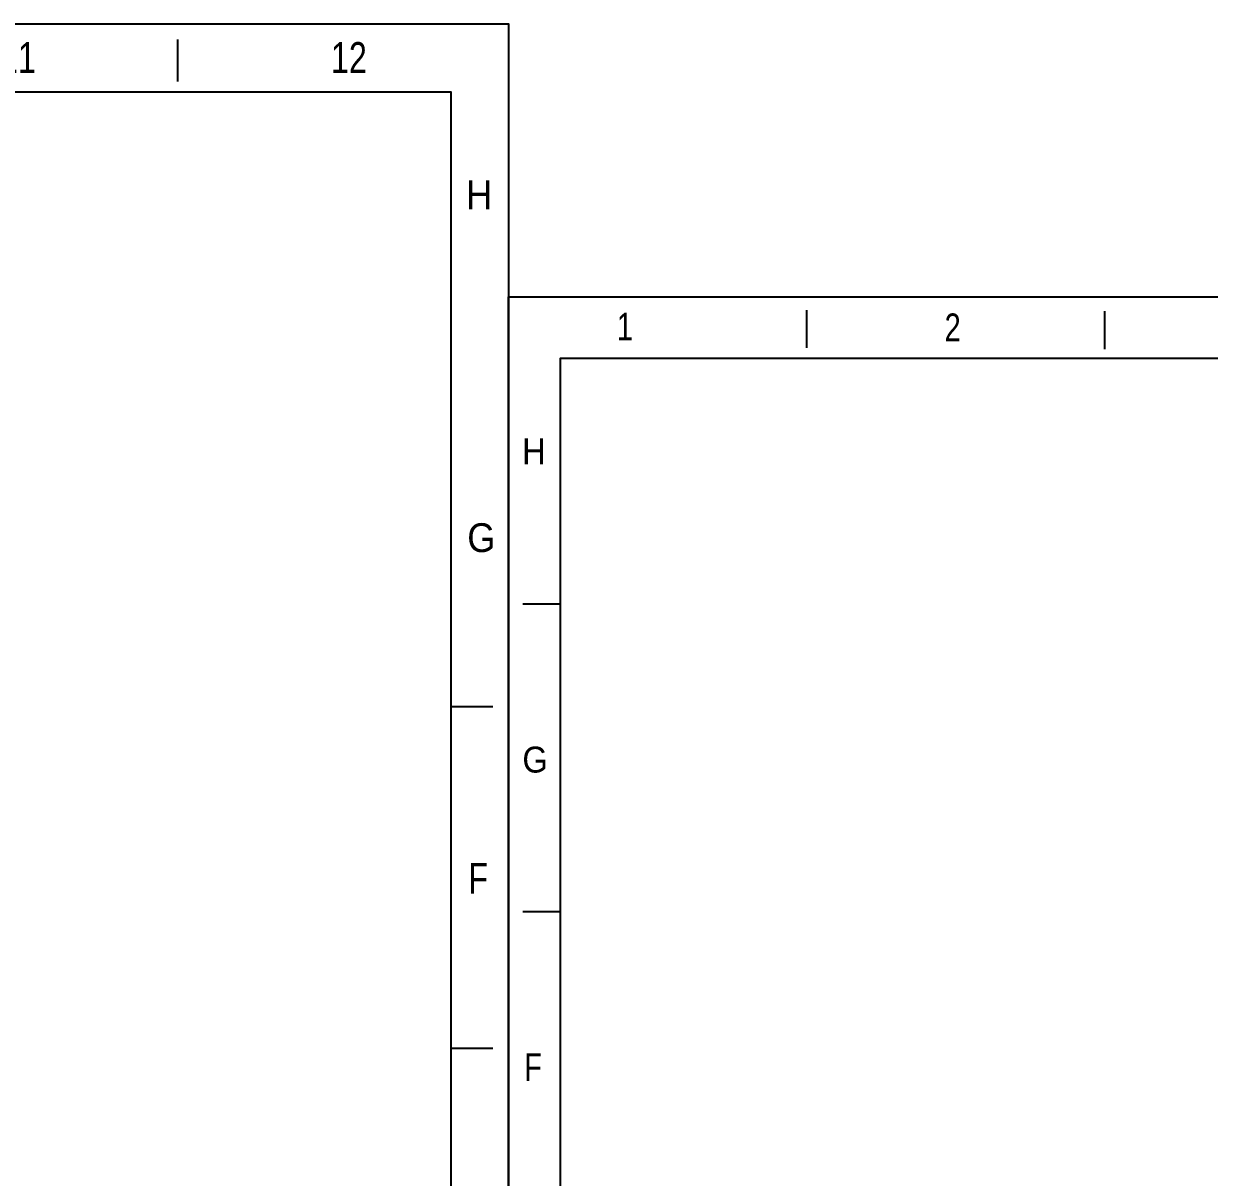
# Model space of a CAD drawing. Header units: millimetres. Extents: x 620 to 19791, y 2539 to 6969.
# Drawn here: x 3577 to 4583, y 3878 to 4856 of the extents above; entities that cross this region are included whole.
import ezdxf

# ---------------------------------------------------------------- set-up
doc = ezdxf.new("R2010")
doc.units = ezdxf.units.MM
doc.styles.add('CKSTANDARD', font='arial.ttf')
doc.styles.add('Roamns', font='romans.shx')

# ---------------------------------------------------------------- blocks, each defined once
blk = doc.blocks.new('standard template')
for p, q in [((3074, 30739), (3074, 30336)), ((6246, 30728), (6246, 30325)), ((34791, 30728), (34791, 30325)), ((456, 27607), (54, 27607)), ((456, 24334), (54, 24334)), ((37812, 24334), (37409, 24334)), ((37812, 21062), (37409, 21062))]:
    blk.add_line(p, q)
blk.add_lwpolyline([(37963, 4700), (-97, 4700), (-97, 30879), (37963, 30879)], close=True)
at = {"color": 7}
blk.add_lwpolyline([(456, 6674), (456, 5964), (456, 5254), (456, 30226), (37409, 30226), (37409, 5254)], dxfattribs=at)
at = {"style": 'CKSTANDARD'}
for s, height, width, p in [('1', 295, 0.75, (1055, 30416)), ('2', 295, 0.75, (4545, 30408)), ('11', 294.8, 0.75, (33090, 30408)), ('12', 294.8, 0.75, (36261, 30408)), ('H', 276, 0.9, (47, 29097)), ('H', 276, 0.9, (37555, 29102)), ('G', 276, 0.9, (50, 25816)), ('G', 276, 0.9, (37567, 25817)), ('F', 295, 0.75, (37578, 22543)), ('F', 295, 0.75, (69, 22532))]:
    blk.add_text(s, height=height, dxfattribs=dict(at, width=width)).set_placement(p)
at = {"style": 'Roamns'}
for tag, p in [('PAGE_NAME', (27466, 7594)), ('PROJECT_NAME', (27466, 6884)), ('DRAWN_NAME', (27466, 6174)), ('VERSION', (34241, 6174)), ('SELECT_DATA', (27466, 5464)), ('PAGE_NUMBER', (34241, 5464))]:
    blk.add_attdef(tag, p, '', height=285, dxfattribs=at)

msp = doc.modelspace()

# ---------------------------------------------------------------- block references
at = {"transparency": 33554595, "xscale": 0.0885002660397285, "yscale": 0.0885002660397285, "zscale": 0.0885002660397285}
msp.add_blockref('standard template', (628.79136, 2123.06484), dxfattribs=at)
at = {"lineweight": -3, "transparency": 33554595, "xscale": 0.07965023943575565, "yscale": 0.07965023943575565, "zscale": 0.07965023943575565}
msp.add_blockref('standard template', (3996.25236, 2164.66282), dxfattribs=at)

doc.saveas('drawing.dxf')
